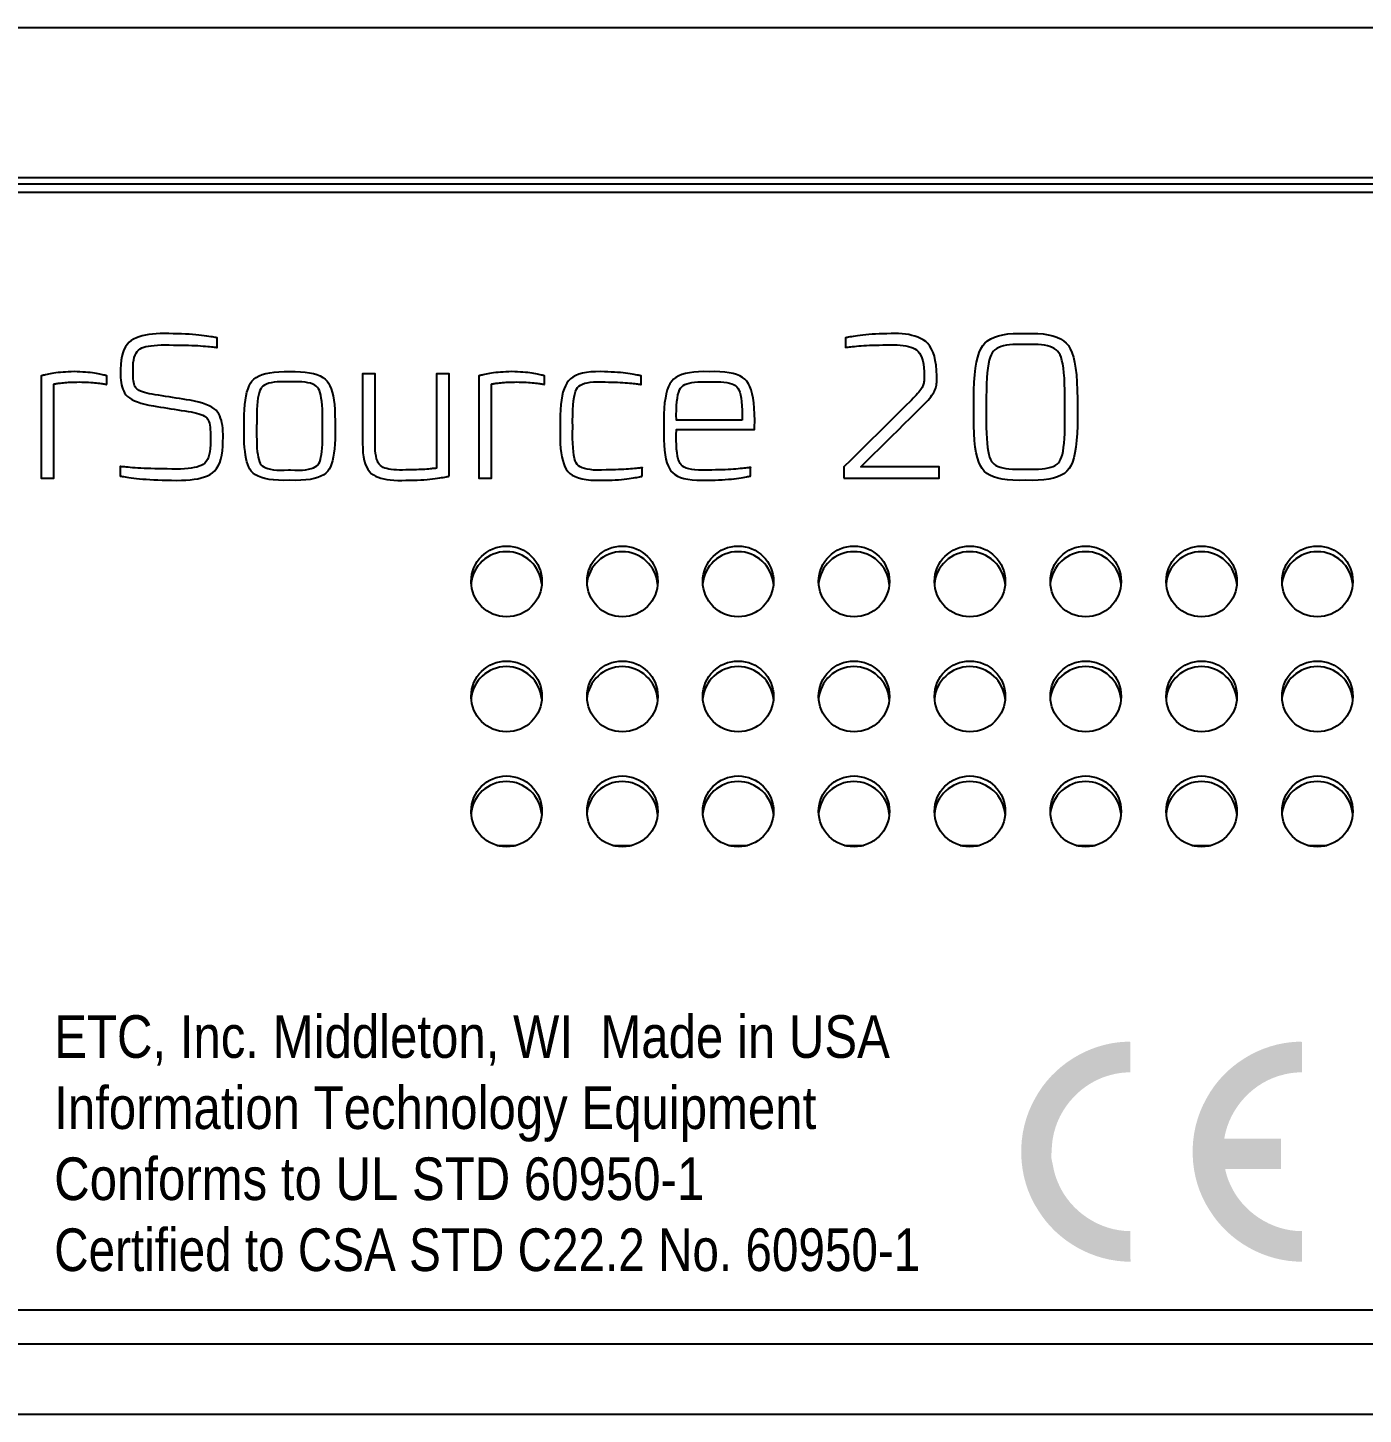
# Model space of a CAD drawing. Header units: inches. Extents: x 1.2 to 43.4, y 1.7 to 28.6.
# Drawn here: x 34.392 to 36.271, y 24.312 to 26.263 of the extents above; entities that cross this region are included whole.
import ezdxf

# ---------------------------------------------------------------- set-up
doc = ezdxf.new("R2010")
doc.units = ezdxf.units.IN
doc.header["$MEASUREMENT"] = 0
doc.layers.add('ARTWORK', color=2, linetype='Continuous')
doc.styles.add('Arial', font='arial.ttf')

msp = doc.modelspace()

# ---------------------------------------------------------------- hatches: boundary and pattern name
at = {"layer": 'ARTWORK'}
h = msp.add_hatch(color=256, dxfattribs=at)
h.dxf.hatch_style = 1
edge = h.paths.add_edge_path()
edge.add_line((35.937, 24.8361), (35.937, 24.8361))
edge.add_spline(control_points=[(35.937, 24.8361), (35.8845, 24.834), (35.8343, 24.8028), (35.8094, 24.7565)], knot_values=[0, 0, 0, 0, 1, 1, 1, 1], degree=3, periodic=0)
edge.add_spline(control_points=[(35.8094, 24.7565), (35.7819, 24.7084), (35.7833, 24.6453), (35.8137, 24.5989)], knot_values=[0, 0, 0, 0, 1, 1, 1, 1], degree=3, periodic=0)
edge.add_spline(control_points=[(35.8137, 24.5989), (35.8409, 24.5547), (35.8917, 24.5264), (35.9436, 24.5266)], knot_values=[0, 0, 0, 0, 1, 1, 1, 1], degree=3, periodic=0)
edge.add_spline(control_points=[(35.9436, 24.5266), (35.9435, 24.5409), (35.9435, 24.5553), (35.9435, 24.5696)], knot_values=[0, 0, 0, 0, 1, 1, 1, 1], degree=3, periodic=0)
edge.add_spline(control_points=[(35.9435, 24.5696), (35.9004, 24.5695), (35.859, 24.5971), (35.8421, 24.6366)], knot_values=[0, 0, 0, 0, 1, 1, 1, 1], degree=3, periodic=0)
edge.add_spline(control_points=[(35.8421, 24.6366), (35.8391, 24.6432), (35.8369, 24.6501), (35.8354, 24.6572), (35.8354, 24.6572), (35.8354, 24.6573), (35.8354, 24.6573), (35.8343, 24.6626), (35.8332, 24.6678), (35.8321, 24.6731)], knot_values=[0, 0, 0, 0, 1, 1, 1, 1.003912, 1.003912, 1.003912, 1.751154, 1.751154, 1.751154, 1.751154], degree=3, periodic=0)
edge.add_spline(control_points=[(35.8321, 24.6731), (35.8321, 24.6744), (35.8322, 24.6758), (35.8323, 24.6771), (35.8323, 24.6772), (35.8323, 24.6773), (35.8323, 24.6774), (35.8327, 24.6849), (35.8331, 24.6924), (35.8342, 24.6998), (35.8412, 24.7432), (35.8759, 24.7806), (35.9189, 24.7901)], knot_values=[-0.201558, -0.201558, -0.201558, -0.201558, -0.171731, -0.171731, -0.171731, -0.169761, -0.169761, -0.169761, 0, 0, 0, 1, 1, 1, 1], degree=3, periodic=0)
edge.add_spline(control_points=[(35.9189, 24.7901), (35.9269, 24.7922), (35.9352, 24.7929), (35.9435, 24.7931)], knot_values=[0, 0, 0, 0, 1, 1, 1, 1], degree=3, periodic=0)
edge.add_spline(control_points=[(35.9435, 24.7931), (35.9435, 24.8074), (35.9435, 24.8216), (35.9435, 24.8359)], knot_values=[0, 0, 0, 0, 1, 1, 1, 1], degree=3, periodic=0)
edge.add_spline(control_points=[(35.9435, 24.8359), (35.9413, 24.8361), (35.9392, 24.8362), (35.937, 24.8361)], knot_values=[0, 0, 0, 0, 1, 1, 1, 1], degree=3, periodic=0)
edge = h.paths.add_edge_path()
edge.add_line((36.1783, 24.8361), (36.1783, 24.8361))
edge.add_spline(control_points=[(36.1783, 24.8361), (36.1257, 24.834), (36.0755, 24.8028), (36.0506, 24.7565)], knot_values=[0, 0, 0, 0, 1, 1, 1, 1], degree=3, periodic=0)
edge.add_spline(control_points=[(36.0506, 24.7565), (36.0231, 24.7084), (36.0245, 24.6453), (36.0549, 24.5989)], knot_values=[0, 0, 0, 0, 1, 1, 1, 1], degree=3, periodic=0)
edge.add_spline(control_points=[(36.0549, 24.5989), (36.0821, 24.5547), (36.1329, 24.5264), (36.1848, 24.5266)], knot_values=[0, 0, 0, 0, 1, 1, 1, 1], degree=3, periodic=0)
edge.add_spline(control_points=[(36.1848, 24.5266), (36.1847, 24.5409), (36.1847, 24.5553), (36.1847, 24.5696)], knot_values=[0, 0, 0, 0, 1, 1, 1, 1], degree=3, periodic=0)
edge.add_spline(control_points=[(36.1847, 24.5696), (36.1416, 24.5695), (36.1002, 24.5971), (36.0833, 24.6366)], knot_values=[0, 0, 0, 0, 1, 1, 1, 1], degree=3, periodic=0)
edge.add_spline(control_points=[(36.0833, 24.6366), (36.0803, 24.6432), (36.0782, 24.6501), (36.0767, 24.6572)], knot_values=[0, 0, 0, 0, 1, 1, 1, 1], degree=3, periodic=0)
edge.add_spline(control_points=[(36.0767, 24.6572), (36.1028, 24.6572), (36.129, 24.6572), (36.1552, 24.6572)], knot_values=[0, 0, 0, 0, 1, 1, 1, 1], degree=3, periodic=0)
edge.add_spline(control_points=[(36.1552, 24.6572), (36.1552, 24.6714), (36.1552, 24.6856), (36.1552, 24.6998)], knot_values=[0, 0, 0, 0, 1, 1, 1, 1], degree=3, periodic=0)
edge.add_spline(control_points=[(36.1552, 24.6998), (36.1286, 24.6998), (36.102, 24.6998), (36.0755, 24.6998)], knot_values=[0, 0, 0, 0, 1, 1, 1, 1], degree=3, periodic=0)
edge.add_spline(control_points=[(36.0755, 24.6998), (36.0824, 24.7432), (36.1171, 24.7806), (36.1601, 24.7901)], knot_values=[0, 0, 0, 0, 1, 1, 1, 1], degree=3, periodic=0)
edge.add_spline(control_points=[(36.1601, 24.7901), (36.1681, 24.7922), (36.1764, 24.7929), (36.1847, 24.7931)], knot_values=[0, 0, 0, 0, 1, 1, 1, 1], degree=3, periodic=0)
edge.add_spline(control_points=[(36.1847, 24.7931), (36.1847, 24.8074), (36.1847, 24.8216), (36.1847, 24.8359)], knot_values=[0, 0, 0, 0, 1, 1, 1, 1], degree=3, periodic=0)
edge.add_spline(control_points=[(36.1847, 24.8359), (36.1825, 24.8361), (36.1804, 24.8362), (36.1783, 24.8361)], knot_values=[0, 0, 0, 0, 1, 1, 1, 1], degree=3, periodic=0)

# ---------------------------------------------------------------- linework, layer by layer
for p, q in [((42.1835, 26.263), (26.2938, 26.263)), ((26.2938, 26.052), (42.1835, 26.052)), ((26.2938, 26.0433), (42.1835, 26.0433)), ((26.3528, 26.0315), (42.1245, 26.0315)), ((35.0521, 25.1123), (35.0787, 25.1123)), ((35.2151, 25.1123), (35.2417, 25.1123)), ((35.3781, 25.1123), (35.4047, 25.1123)), ((35.5411, 25.1123), (35.5677, 25.1123)), ((35.7041, 25.1123), (35.7307, 25.1123)), ((35.8671, 25.1123), (35.8937, 25.1123)), ((35.8915, 25.1123), (35.8915, 25.1118)), ((36.0301, 25.1123), (36.0567, 25.1123)), ((36.1931, 25.1123), (36.2197, 25.1123)), ((42.1245, 24.4586), (28.8023, 24.4586)), ((28.7051, 24.4112), (42.152, 24.4112)), ((26.2938, 24.3119), (42.152, 24.3119))]:
    msp.add_line(p, q)
for centre in [(35.0657, 25.4838), (35.2287, 25.4838), (35.3916, 25.4838), (35.5546, 25.4838), (35.7176, 25.4838), (35.8806, 25.4838), (36.0436, 25.4838), (36.2066, 25.4838), (35.0657, 25.322), (35.2287, 25.322), (35.3916, 25.322), (35.5546, 25.322), (35.7176, 25.322), (35.8806, 25.322), (36.0436, 25.322), (36.2066, 25.322), (35.0657, 25.1603), (35.2287, 25.1603), (35.3916, 25.1603), (35.5546, 25.1603), (35.7176, 25.1603), (35.8806, 25.1603), (36.0436, 25.1603), (36.2066, 25.1603)]:
    msp.add_circle(centre, 0.0498)
for centre, start, end in [((35.0654, 25.4757), 4.7799, 175.2201), ((35.2284, 25.4757), 4.7799, 175.2201), ((35.3914, 25.4757), 4.7799, 175.2201), ((35.5544, 25.4757), 4.7799, 175.2201), ((35.7174, 25.4757), 4.7799, 175.2201), ((35.8804, 25.4757), 4.7799, 175.2201), ((36.0434, 25.4757), 4.7798, 175.2202), ((36.2064, 25.4757), 4.7799, 175.2201), ((35.0654, 25.3139), 4.7799, 175.2201), ((35.2284, 25.3139), 4.7799, 175.2201), ((35.3914, 25.3139), 4.7799, 175.2201), ((35.5544, 25.3139), 4.7799, 175.2201), ((35.7174, 25.3139), 4.7799, 175.2201), ((35.8804, 25.3139), 4.7799, 175.2201), ((36.0434, 25.3139), 4.7798, 175.2202), ((36.2064, 25.3139), 4.7799, 175.2201), ((35.0654, 25.1522), 4.7798, 175.2202), ((35.2284, 25.1522), 4.7798, 175.2202), ((35.3914, 25.1522), 4.7798, 175.2202), ((35.5544, 25.1522), 4.7798, 175.2202), ((35.7174, 25.1522), 4.7798, 175.2202), ((35.8804, 25.1522), 4.7798, 175.2202), ((36.0434, 25.1522), 4.7797, 175.2203), ((36.2064, 25.1522), 4.7798, 175.2202)]:
    msp.add_arc(centre, 0.05, start, end)
for points in [[(34.6666, 25.6813), (34.6668, 25.6861), (34.6669, 25.6907), (34.6667, 25.6951), (34.6664, 25.6993), (34.6659, 25.7032), (34.6652, 25.7069), (34.6644, 25.7104), (34.6634, 25.7137), (34.6622, 25.7167), (34.6608, 25.7195), (34.6591, 25.7222), (34.6569, 25.7246), (34.6541, 25.7269), (34.6509, 25.7291), (34.6471, 25.7311), (34.6427, 25.7329), (34.6379, 25.7346), (34.6326, 25.7361), (34.6267, 25.7375), (34.6203, 25.7387), (34.6154, 25.7395), (34.6105, 25.7403), (34.6056, 25.7411), (34.6007, 25.7418), (34.5958, 25.7426), (34.5909, 25.7434), (34.586, 25.7442), (34.5811, 25.745), (34.5762, 25.7458), (34.5713, 25.7466), (34.567, 25.7473), (34.563, 25.748), (34.5594, 25.7488), (34.5562, 25.7496), (34.5533, 25.7506), (34.5508, 25.7516), (34.5486, 25.7526), (34.5467, 25.7538), (34.5453, 25.755), (34.5441, 25.7563), (34.5432, 25.7577), (34.5424, 25.7594), (34.5417, 25.7614), (34.5411, 25.7636), (34.5407, 25.7661), (34.5404, 25.7689), (34.5402, 25.7719), (34.5401, 25.7752), (34.5401, 25.7788), (34.5402, 25.7826), (34.5402, 25.7873), (34.5405, 25.7916), (34.5411, 25.7955), (34.5419, 25.7991), (34.543, 25.8022), (34.5444, 25.805), (34.546, 25.8074), (34.5479, 25.8094), (34.55, 25.8111), (34.5525, 25.8123), (34.5552, 25.8133), (34.5583, 25.8142), (34.5618, 25.8149), (34.5657, 25.8155), (34.57, 25.816), (34.5746, 25.8164), (34.5796, 25.8166), (34.585, 25.8167), (34.5908, 25.8167), (34.597, 25.8165), (34.6026, 25.8165), (34.608, 25.8164), (34.6132, 25.8163), (34.6181, 25.8162), (34.6227, 25.816), (34.6271, 25.8158), (34.6312, 25.8156), (34.6351, 25.8153), (34.6387, 25.8151), (34.6421, 25.8148), (34.6452, 25.8145), (34.6479, 25.8142), (34.6504, 25.814), (34.6525, 25.8138), (34.6543, 25.8136), (34.6558, 25.8134), (34.6569, 25.8133), (34.6578, 25.8132), (34.6583, 25.8131), (34.6585, 25.813), (34.6585, 25.8266), (34.6583, 25.8267), (34.6577, 25.8268), (34.6568, 25.827), (34.6555, 25.8272), (34.6538, 25.8275), (34.6519, 25.8278), (34.6495, 25.8282), (34.6468, 25.8286), (34.6438, 25.829), (34.6404, 25.8295), (34.6366, 25.83), (34.6326, 25.8305), (34.6284, 25.8309), (34.6238, 25.8312), (34.6189, 25.8316), (34.6138, 25.8318), (34.6084, 25.832), (34.6027, 25.8322), (34.5967, 25.8324), (34.5904, 25.8325), (34.5843, 25.8326), (34.5784, 25.8325), (34.5728, 25.8323), (34.5675, 25.8318), (34.5624, 25.8312), (34.5576, 25.8303), (34.5531, 25.8293), (34.5488, 25.828), (34.5448, 25.8266), (34.541, 25.8249), (34.5376, 25.8229), (34.5345, 25.8204), (34.5317, 25.8174), (34.5294, 25.8139), (34.5273, 25.8099), (34.5257, 25.8055), (34.5244, 25.8005), (34.5234, 25.795), (34.5228, 25.789), (34.5225, 25.7826), (34.5223, 25.7785), (34.5223, 25.7746), (34.5225, 25.7708), (34.5228, 25.7672), (34.5233, 25.7637), (34.5239, 25.7604), (34.5248, 25.7573), (34.5258, 25.7544), (34.527, 25.7516), (34.5283, 25.749), (34.5301, 25.7466), (34.5323, 25.7442), (34.535, 25.7421), (34.5383, 25.74), (34.5421, 25.7381), (34.5464, 25.7364), (34.5512, 25.7348), (34.5566, 25.7333), (34.5625, 25.732), (34.5689, 25.7308), (34.5737, 25.73), (34.5786, 25.7292), (34.5835, 25.7284), (34.5884, 25.7276), (34.5933, 25.7268), (34.5981, 25.7261), (34.603, 25.7253), (34.6079, 25.7245), (34.6128, 25.7237), (34.6176, 25.7229), (34.622, 25.7223), (34.6259, 25.7215), (34.6295, 25.7207), (34.6328, 25.7198), (34.6357, 25.7188), (34.6383, 25.7177), (34.6405, 25.7165), (34.6424, 25.7152), (34.6439, 25.7138), (34.645, 25.7124), (34.646, 25.7107), (34.6468, 25.7088), (34.6475, 25.7065), (34.648, 25.7038), (34.6485, 25.7009), (34.6488, 25.6976), (34.649, 25.694), (34.6491, 25.6901), (34.6491, 25.6859), (34.649, 25.6813), (34.649, 25.6759), (34.6487, 25.6709), (34.6481, 25.6664), (34.6472, 25.6623), (34.6461, 25.6586), (34.6447, 25.6554), (34.643, 25.6527), (34.641, 25.6503), (34.6387, 25.6485), (34.6362, 25.647), (34.6333, 25.6458), (34.63, 25.6448), (34.6262, 25.644), (34.6221, 25.6433), (34.6175, 25.6427), (34.6124, 25.6423), (34.607, 25.642), (34.6011, 25.6419), (34.5948, 25.6419), (34.588, 25.6421), (34.582, 25.6421), (34.5762, 25.6422), (34.5707, 25.6423), (34.5654, 25.6425), (34.5604, 25.6426), (34.5557, 25.6428), (34.5513, 25.643), (34.5471, 25.6433), (34.5432, 25.6436), (34.5396, 25.6439), (34.5363, 25.6442), (34.5334, 25.6444), (34.5307, 25.6447), (34.5285, 25.6449), (34.5265, 25.6451), (34.5249, 25.6452), (34.5237, 25.6453), (34.5227, 25.6455), (34.5222, 25.6455), (34.5219, 25.6456), (34.5219, 25.6322), (34.5222, 25.6321), (34.5228, 25.632), (34.5238, 25.6318), (34.5252, 25.6315), (34.5269, 25.6313), (34.529, 25.6309), (34.5315, 25.6306), (34.5344, 25.6302), (34.5376, 25.6297), (34.5412, 25.6292), (34.5452, 25.6287), (34.5494, 25.6283), (34.5539, 25.6278), (34.5588, 25.6275), (34.5639, 25.6271), (34.5694, 25.6269), (34.5752, 25.6266), (34.5812, 25.6264), (34.5876, 25.6263), (34.5943, 25.6262), (34.6014, 25.626), (34.6081, 25.6261), (34.6144, 25.6263), (34.6204, 25.6268), (34.626, 25.6275), (34.6313, 25.6284), (34.6361, 25.6296), (34.6407, 25.6309), (34.6448, 25.6325), (34.6486, 25.6343), (34.652, 25.6365), (34.6551, 25.6393), (34.6578, 25.6426), (34.6601, 25.6464), (34.6621, 25.6508), (34.6637, 25.6558), (34.665, 25.6614), (34.6659, 25.6674), (34.6664, 25.6741), (34.6666, 25.6813)], [(35.5404, 25.6293), (35.6742, 25.6293), (35.6742, 25.6452), (35.5643, 25.6452), (35.573, 25.6538), (35.5817, 25.6624), (35.5904, 25.671), (35.5991, 25.6796), (35.6078, 25.6882), (35.6165, 25.6968), (35.6252, 25.7054), (35.6339, 25.714), (35.6426, 25.7226), (35.6513, 25.7312), (35.654, 25.734), (35.6565, 25.7366), (35.6587, 25.7391), (35.6608, 25.7414), (35.6626, 25.7437), (35.6642, 25.7458), (35.6656, 25.7478), (35.6668, 25.7497), (35.6677, 25.7515), (35.6685, 25.7531), (35.669, 25.7547), (35.6696, 25.7564), (35.67, 25.7582), (35.6704, 25.7601), (35.6706, 25.762), (35.6709, 25.764), (35.671, 25.7662), (35.6711, 25.7684), (35.671, 25.7707), (35.671, 25.773), (35.6706, 25.7808), (35.67, 25.788), (35.6689, 25.7946), (35.6676, 25.8006), (35.6658, 25.8059), (35.6638, 25.8107), (35.6613, 25.8149), (35.6586, 25.8184), (35.6554, 25.8214), (35.652, 25.8238), (35.6482, 25.8257), (35.6443, 25.8274), (35.6402, 25.8289), (35.636, 25.8301), (35.6315, 25.8311), (35.6269, 25.8319), (35.6221, 25.8324), (35.6172, 25.8327), (35.612, 25.8327), (35.6067, 25.8325), (35.6008, 25.8324), (35.5952, 25.8323), (35.5898, 25.8321), (35.5847, 25.8319), (35.5799, 25.8316), (35.5753, 25.8313), (35.571, 25.8309), (35.567, 25.8305), (35.5632, 25.8301), (35.5597, 25.8296), (35.5565, 25.8291), (35.5536, 25.8286), (35.551, 25.8282), (35.5488, 25.8278), (35.5469, 25.8275), (35.5454, 25.8272), (35.5442, 25.827), (35.5433, 25.8268), (35.5427, 25.8266), (35.5425, 25.8265), (35.5425, 25.8131), (35.5427, 25.8132), (35.5432, 25.8133), (35.544, 25.8134), (35.5451, 25.8135), (35.5465, 25.8137), (35.5482, 25.8139), (35.5502, 25.8141), (35.5525, 25.8144), (35.5552, 25.8146), (35.5581, 25.8149), (35.5612, 25.8152), (35.5646, 25.8155), (35.5683, 25.8157), (35.5722, 25.8159), (35.5763, 25.8161), (35.5807, 25.8163), (35.5853, 25.8164), (35.5901, 25.8165), (35.5952, 25.8166), (35.6005, 25.8167), (35.6057, 25.8169), (35.6106, 25.8169), (35.6152, 25.8167), (35.6196, 25.8164), (35.6237, 25.816), (35.6275, 25.8153), (35.6311, 25.8145), (35.6344, 25.8136), (35.6374, 25.8125), (35.6401, 25.8112), (35.6427, 25.8096), (35.6449, 25.8075), (35.6469, 25.8049), (35.6486, 25.8018), (35.65, 25.7983), (35.6512, 25.7942), (35.6521, 25.7896), (35.6528, 25.7846), (35.6531, 25.7791), (35.6533, 25.773), (35.6534, 25.7713), (35.6534, 25.7695), (35.6533, 25.7679), (35.6532, 25.7663), (35.653, 25.7647), (35.6528, 25.7633), (35.6524, 25.7618), (35.652, 25.7605), (35.6516, 25.7592), (35.6511, 25.758), (35.6504, 25.7567), (35.6495, 25.7552), (35.6484, 25.7537), (35.6472, 25.752), (35.6457, 25.7502), (35.644, 25.7482), (35.6421, 25.7461), (35.6401, 25.7439), (35.6378, 25.7416), (35.6353, 25.7391), (35.6258, 25.7297), (35.6163, 25.7203), (35.6068, 25.7109), (35.5974, 25.7015), (35.5879, 25.6921), (35.5784, 25.6827), (35.5689, 25.6733), (35.5594, 25.6639), (35.5499, 25.6546), (35.5404, 25.6452), (35.5404, 25.6293)], [(35.8572, 25.6425), (35.8542, 25.639), (35.8505, 25.6359), (35.8461, 25.6333), (35.841, 25.631), (35.8352, 25.6292), (35.8288, 25.6278), (35.8216, 25.6268), (35.8137, 25.6262), (35.8052, 25.626), (35.796, 25.6263), (35.7867, 25.626), (35.7782, 25.6262), (35.7703, 25.6268), (35.7632, 25.6278), (35.7567, 25.6292), (35.7509, 25.631), (35.7458, 25.6333), (35.7415, 25.6359), (35.7378, 25.639), (35.7348, 25.6425), (35.7323, 25.6467), (35.7301, 25.6518), (35.7282, 25.6579), (35.7265, 25.665), (35.7252, 25.6729), (35.7242, 25.6819), (35.7235, 25.6918), (35.7231, 25.7026), (35.723, 25.7144), (35.7232, 25.7272), (35.7231, 25.7405), (35.7232, 25.7529), (35.7237, 25.7642), (35.7245, 25.7745), (35.7256, 25.7839), (35.727, 25.7922), (35.7287, 25.7996), (35.7307, 25.8059), (35.733, 25.8113), (35.7356, 25.8156), (35.7387, 25.8193), (35.7425, 25.8225), (35.7469, 25.8253), (35.752, 25.8276), (35.7577, 25.8295), (35.764, 25.831), (35.771, 25.832), (35.7787, 25.8326), (35.787, 25.8328), (35.796, 25.8325), (35.8049, 25.8328), (35.8132, 25.8326), (35.8208, 25.832), (35.8278, 25.831), (35.8341, 25.8295), (35.8398, 25.8276), (35.8449, 25.8253), (35.8493, 25.8225), (35.8531, 25.8193), (35.8562, 25.8156), (35.8588, 25.8113), (35.8612, 25.8059), (35.8632, 25.7996), (35.8649, 25.7922), (35.8663, 25.7839), (35.8674, 25.7745), (35.8682, 25.7642), (35.8687, 25.7529), (35.8689, 25.7405), (35.8688, 25.7272), (35.8689, 25.7144), (35.8688, 25.7026), (35.8684, 25.6918), (35.8677, 25.6819), (35.8667, 25.6729), (35.8654, 25.665), (35.8638, 25.6579), (35.8619, 25.6518), (35.8597, 25.6467), (35.8572, 25.6425)], [(35.8512, 25.7431), (35.8512, 25.7528), (35.8509, 25.7617), (35.8505, 25.7699), (35.8499, 25.7773), (35.8491, 25.784), (35.8482, 25.7898), (35.8471, 25.7949), (35.8458, 25.7993), (35.8444, 25.8028), (35.8428, 25.8056), (35.841, 25.8078), (35.8389, 25.8098), (35.8363, 25.8115), (35.8335, 25.813), (35.8302, 25.8142), (35.8266, 25.8153), (35.8226, 25.8161), (35.8183, 25.8166), (35.8135, 25.817), (35.8084, 25.8171), (35.7832, 25.8171), (35.7781, 25.817), (35.7734, 25.8166), (35.7691, 25.8161), (35.7651, 25.8153), (35.7615, 25.8142), (35.7582, 25.813), (35.7554, 25.8115), (35.7529, 25.8098), (35.7507, 25.8078), (35.749, 25.8056), (35.7474, 25.8029), (35.746, 25.7993), (35.7447, 25.795), (35.7437, 25.7899), (35.7428, 25.7841), (35.742, 25.7774), (35.7414, 25.7701), (35.741, 25.762), (35.7408, 25.7531), (35.7407, 25.7434), (35.7407, 25.74), (35.7407, 25.7366), (35.7407, 25.7331), (35.7407, 25.7297), (35.7406, 25.7263), (35.7406, 25.7229), (35.7406, 25.7194), (35.7406, 25.716), (35.7406, 25.7126), (35.7406, 25.7091), (35.7407, 25.7004), (35.7409, 25.6924), (35.7413, 25.685), (35.7418, 25.6783), (35.7425, 25.6724), (35.7433, 25.6671), (35.7443, 25.6624), (35.7454, 25.6585), (35.7466, 25.6552), (35.7481, 25.6526), (35.7497, 25.6506), (35.7518, 25.6487), (35.7543, 25.6471), (35.7572, 25.6457), (35.7604, 25.6445), (35.7641, 25.6435), (35.7682, 25.6427), (35.7726, 25.6422), (35.7775, 25.6419), (35.7828, 25.6417), (35.809, 25.6417), (35.8143, 25.6419), (35.8192, 25.6422), (35.8237, 25.6427), (35.8278, 25.6435), (35.8315, 25.6445), (35.8348, 25.6457), (35.8377, 25.6471), (35.8402, 25.6487), (35.8423, 25.6506), (35.8439, 25.6526), (35.8453, 25.6552), (35.8466, 25.6585), (35.8477, 25.6624), (35.8487, 25.667), (35.8495, 25.6723), (35.8501, 25.6782), (35.8506, 25.6848), (35.851, 25.6921), (35.8512, 25.7001), (35.8513, 25.7087), (35.8513, 25.7122), (35.8513, 25.7156), (35.8513, 25.7191), (35.8513, 25.7225), (35.8513, 25.7259), (35.8513, 25.7294), (35.8513, 25.7328), (35.8513, 25.7362), (35.8512, 25.7397), (35.8512, 25.7431)], [(34.5035, 25.761), (34.5035, 25.773), (34.5034, 25.7731), (34.503, 25.7733), (34.5023, 25.7734), (34.5014, 25.7737), (34.5003, 25.774), (34.4989, 25.7743), (34.4973, 25.7746), (34.4955, 25.775), (34.4934, 25.7755), (34.4911, 25.776), (34.4886, 25.7765), (34.4858, 25.7769), (34.4829, 25.7773), (34.4798, 25.7777), (34.4765, 25.778), (34.4731, 25.7783), (34.4694, 25.7785), (34.4655, 25.7787), (34.4615, 25.7788), (34.4573, 25.779), (34.4531, 25.7788), (34.4491, 25.7787), (34.4452, 25.7785), (34.4416, 25.7783), (34.4381, 25.778), (34.4348, 25.7777), (34.4317, 25.7773), (34.4288, 25.7769), (34.4261, 25.7765), (34.4235, 25.776), (34.4212, 25.7755), (34.4191, 25.775), (34.4172, 25.7746), (34.4156, 25.7743), (34.4143, 25.774), (34.4131, 25.7737), (34.4122, 25.7734), (34.4116, 25.7733), (34.4112, 25.7731), (34.411, 25.773), (34.411, 25.629), (34.4287, 25.629), (34.4287, 25.7615), (34.4288, 25.7616), (34.4291, 25.7617), (34.4296, 25.7618), (34.4303, 25.7619), (34.4311, 25.762), (34.4322, 25.7622), (34.4334, 25.7624), (34.4348, 25.7626), (34.4364, 25.7628), (34.4382, 25.763), (34.4402, 25.7633), (34.4423, 25.7635), (34.4445, 25.7637), (34.4469, 25.7639), (34.4494, 25.764), (34.4521, 25.7642), (34.455, 25.7643), (34.4579, 25.7644), (34.4611, 25.7644), (34.4644, 25.7645), (34.4679, 25.7644), (34.4713, 25.7643), (34.4746, 25.7642), (34.4777, 25.7641), (34.4806, 25.7639), (34.4834, 25.7638), (34.4861, 25.7635), (34.4885, 25.7633), (34.4908, 25.763), (34.493, 25.7627), (34.495, 25.7624), (34.4967, 25.7622), (34.4983, 25.7619), (34.4996, 25.7617), (34.5008, 25.7615), (34.5017, 25.7614), (34.5025, 25.7612), (34.503, 25.7611), (34.5034, 25.761), (34.5035, 25.761)], [(34.7065, 25.6391), (34.7047, 25.6417), (34.7031, 25.6447), (34.7017, 25.6482), (34.7004, 25.6521), (34.6993, 25.6565), (34.6984, 25.6613), (34.6977, 25.6665), (34.6971, 25.6722), (34.6967, 25.6783), (34.6965, 25.6849), (34.6965, 25.71), (34.6966, 25.7182), (34.6969, 25.7257), (34.6975, 25.7327), (34.6982, 25.7391), (34.6992, 25.7449), (34.7004, 25.7502), (34.7019, 25.7549), (34.7035, 25.759), (34.7054, 25.7626), (34.7075, 25.7655), (34.7103, 25.7684), (34.7136, 25.7709), (34.7174, 25.773), (34.7219, 25.7748), (34.7269, 25.7763), (34.7325, 25.7775), (34.7387, 25.7784), (34.7454, 25.7789), (34.7527, 25.7791), (34.7605, 25.779), (34.7683, 25.7791), (34.7756, 25.7789), (34.7823, 25.7784), (34.7884, 25.7775), (34.7939, 25.7763), (34.7989, 25.7748), (34.8033, 25.773), (34.8072, 25.7709), (34.8105, 25.7684), (34.8132, 25.7655), (34.8153, 25.7626), (34.8172, 25.759), (34.8189, 25.7549), (34.8204, 25.7501), (34.8216, 25.7449), (34.8226, 25.739), (34.8234, 25.7326), (34.8239, 25.7256), (34.8243, 25.718), (34.8244, 25.7098), (34.8244, 25.708), (34.8244, 25.7062), (34.8244, 25.7044), (34.8244, 25.7026), (34.8244, 25.7008), (34.8244, 25.6989), (34.8244, 25.6971), (34.8244, 25.6953), (34.8244, 25.6935), (34.8244, 25.6917), (34.8244, 25.6841), (34.8241, 25.6769), (34.8236, 25.6703), (34.8228, 25.6643), (34.8219, 25.6587), (34.8208, 25.6537), (34.8195, 25.6493), (34.8179, 25.6453), (34.8162, 25.6419), (34.8142, 25.6391), (34.8116, 25.6364), (34.8084, 25.6339), (34.8045, 25.6318), (34.8001, 25.63), (34.795, 25.6286), (34.7894, 25.6274), (34.7831, 25.6266), (34.7762, 25.6261), (34.7687, 25.6259), (34.7605, 25.6261), (34.7523, 25.6259), (34.7448, 25.6261), (34.7378, 25.6266), (34.7315, 25.6274), (34.7258, 25.6286), (34.7207, 25.63), (34.7162, 25.6318), (34.7124, 25.6339), (34.7091, 25.6364), (34.7065, 25.6391)], [(34.9848, 25.6319), (34.9848, 25.7761), (34.9673, 25.7761), (34.9673, 25.6431), (34.9672, 25.6431), (34.9668, 25.643), (34.9662, 25.6429), (34.9654, 25.6428), (34.9644, 25.6427), (34.9631, 25.6426), (34.9616, 25.6425), (34.9599, 25.6423), (34.958, 25.6421), (34.9558, 25.6419), (34.9534, 25.6417), (34.9509, 25.6415), (34.9481, 25.6414), (34.9453, 25.6412), (34.9422, 25.6411), (34.9389, 25.641), (34.9355, 25.6409), (34.9319, 25.6408), (34.9282, 25.6408), (34.9242, 25.6408), (34.9194, 25.6406), (34.915, 25.6406), (34.9108, 25.6407), (34.9069, 25.6409), (34.9033, 25.6413), (34.9001, 25.6419), (34.8971, 25.6425), (34.8944, 25.6434), (34.8921, 25.6443), (34.89, 25.6454), (34.8882, 25.6468), (34.8865, 25.6486), (34.8851, 25.6508), (34.8839, 25.6534), (34.8829, 25.6565), (34.8821, 25.66), (34.8814, 25.6639), (34.881, 25.6682), (34.8808, 25.6729), (34.8808, 25.6781), (34.8808, 25.7761), (34.8631, 25.7761), (34.8631, 25.6781), (34.8633, 25.6713), (34.8637, 25.665), (34.8645, 25.6593), (34.8655, 25.6541), (34.8669, 25.6494), (34.8686, 25.6452), (34.8705, 25.6416), (34.8728, 25.6384), (34.8754, 25.6358), (34.8783, 25.6338), (34.8815, 25.6321), (34.885, 25.6306), (34.8888, 25.6293), (34.8929, 25.6282), (34.8974, 25.6273), (34.9021, 25.6267), (34.9072, 25.6262), (34.9125, 25.626), (34.9182, 25.6259), (34.9242, 25.6261), (34.9298, 25.6262), (34.9351, 25.6263), (34.9401, 25.6265), (34.9449, 25.6267), (34.9495, 25.627), (34.9538, 25.6273), (34.9579, 25.6277), (34.9617, 25.6281), (34.9652, 25.6285), (34.9685, 25.629), (34.9716, 25.6295), (34.9743, 25.6299), (34.9767, 25.6303), (34.9788, 25.6307), (34.9806, 25.631), (34.982, 25.6313), (34.9832, 25.6315), (34.984, 25.6317), (34.9845, 25.6318), (34.9848, 25.6319)], [(35.1192, 25.761), (35.1192, 25.773), (35.119, 25.7731), (35.1187, 25.7733), (35.118, 25.7734), (35.1171, 25.7737), (35.116, 25.774), (35.1147, 25.7743), (35.1131, 25.7746), (35.1112, 25.775), (35.1091, 25.7755), (35.1068, 25.776), (35.1043, 25.7765), (35.1015, 25.7769), (35.0986, 25.7773), (35.0955, 25.7777), (35.0923, 25.778), (35.0888, 25.7783), (35.0851, 25.7785), (35.0812, 25.7787), (35.0772, 25.7788), (35.0729, 25.779), (35.0687, 25.7788), (35.0647, 25.7787), (35.0609, 25.7785), (35.0573, 25.7783), (35.0538, 25.778), (35.0505, 25.7777), (35.0474, 25.7773), (35.0445, 25.7769), (35.0418, 25.7765), (35.0392, 25.776), (35.0369, 25.7755), (35.0348, 25.775), (35.0329, 25.7746), (35.0313, 25.7743), (35.03, 25.774), (35.0288, 25.7737), (35.0279, 25.7734), (35.0273, 25.7733), (35.0269, 25.7731), (35.0267, 25.773), (35.0267, 25.629), (35.0444, 25.629), (35.0444, 25.7615), (35.0445, 25.7616), (35.0448, 25.7617), (35.0453, 25.7618), (35.046, 25.7619), (35.0468, 25.762), (35.0479, 25.7622), (35.0491, 25.7624), (35.0505, 25.7626), (35.0521, 25.7628), (35.0539, 25.763), (35.0559, 25.7633), (35.058, 25.7635), (35.0602, 25.7637), (35.0626, 25.7639), (35.0651, 25.764), (35.0678, 25.7642), (35.0706, 25.7643), (35.0736, 25.7644), (35.0768, 25.7644), (35.08, 25.7645), (35.0836, 25.7644), (35.087, 25.7643), (35.0903, 25.7642), (35.0934, 25.7641), (35.0964, 25.7639), (35.0991, 25.7638), (35.1018, 25.7635), (35.1042, 25.7633), (35.1065, 25.763), (35.1087, 25.7627), (35.1107, 25.7624), (35.1124, 25.7622), (35.114, 25.7619), (35.1153, 25.7617), (35.1165, 25.7615), (35.1174, 25.7614), (35.1182, 25.7612), (35.1187, 25.7611), (35.1191, 25.761), (35.1192, 25.761)], [(35.2567, 25.6319), (35.2567, 25.644), (35.2565, 25.6439), (35.2561, 25.6438), (35.2554, 25.6437), (35.2544, 25.6436), (35.2532, 25.6434), (35.2517, 25.6433), (35.2499, 25.6431), (35.2479, 25.6428), (35.2456, 25.6426), (35.2431, 25.6423), (35.2403, 25.6421), (35.2373, 25.6418), (35.2341, 25.6416), (35.2306, 25.6414), (35.227, 25.6413), (35.2232, 25.6411), (35.2191, 25.641), (35.2149, 25.6409), (35.2104, 25.6408), (35.2057, 25.6408), (35.1994, 25.6405), (35.1935, 25.6405), (35.1882, 25.6406), (35.1833, 25.6411), (35.179, 25.6417), (35.1752, 25.6426), (35.1719, 25.6437), (35.1691, 25.645), (35.1669, 25.6465), (35.1651, 25.6483), (35.1637, 25.6505), (35.1624, 25.6534), (35.1613, 25.657), (35.1604, 25.6613), (35.1597, 25.6662), (35.1592, 25.6719), (35.1589, 25.6782), (35.1587, 25.6851), (35.1587, 25.6928), (35.1589, 25.7011), (35.1587, 25.7099), (35.1588, 25.7179), (35.159, 25.7253), (35.1594, 25.7319), (35.16, 25.7378), (35.1607, 25.743), (35.1617, 25.7474), (35.1628, 25.7512), (35.1641, 25.7543), (35.1656, 25.7566), (35.1674, 25.7585), (35.1697, 25.7601), (35.1724, 25.7615), (35.1756, 25.7626), (35.1793, 25.7635), (35.1834, 25.7642), (35.188, 25.7646), (35.193, 25.7648), (35.1986, 25.7648), (35.2045, 25.7645), (35.2092, 25.7644), (35.2136, 25.7643), (35.2178, 25.7642), (35.2218, 25.7641), (35.2256, 25.7639), (35.2292, 25.7638), (35.2326, 25.7635), (35.2358, 25.7633), (35.2387, 25.763), (35.2415, 25.7627), (35.244, 25.7624), (35.2462, 25.7622), (35.2482, 25.7619), (35.25, 25.7617), (35.2515, 25.7615), (35.2527, 25.7614), (35.2536, 25.7612), (35.2543, 25.7611), (35.2548, 25.761), (35.2549, 25.761), (35.2549, 25.773), (35.2547, 25.7731), (35.2543, 25.7733), (35.2535, 25.7734), (35.2524, 25.7737), (35.251, 25.774), (35.2493, 25.7743), (35.2473, 25.7746), (35.2451, 25.775), (35.2425, 25.7755), (35.2396, 25.776), (35.2365, 25.7765), (35.2332, 25.7769), (35.2296, 25.7773), (35.2258, 25.7777), (35.2218, 25.778), (35.2175, 25.7783), (35.213, 25.7785), (35.2083, 25.7787), (35.2033, 25.7788), (35.1981, 25.779), (35.1909, 25.7789), (35.1842, 25.7786), (35.1781, 25.7779), (35.1725, 25.7768), (35.1675, 25.7754), (35.163, 25.7736), (35.159, 25.7714), (35.1556, 25.7689), (35.1527, 25.7661), (35.1503, 25.7629), (35.1484, 25.7592), (35.1466, 25.755), (35.1451, 25.7503), (35.1439, 25.7449), (35.1429, 25.739), (35.1421, 25.7326), (35.1415, 25.7255), (35.1412, 25.718), (35.1411, 25.7098), (35.1412, 25.7011), (35.141, 25.6928), (35.1411, 25.685), (35.1413, 25.6778), (35.1418, 25.671), (35.1425, 25.6648), (35.1435, 25.6591), (35.1447, 25.654), (35.1461, 25.6494), (35.1477, 25.6453), (35.1495, 25.6417), (35.1518, 25.6386), (35.1547, 25.6359), (35.1581, 25.6334), (35.1622, 25.6313), (35.1668, 25.6296), (35.1721, 25.6282), (35.1779, 25.6271), (35.1844, 25.6264), (35.1914, 25.6261), (35.199, 25.6261), (35.2043, 25.6262), (35.2093, 25.6263), (35.2141, 25.6265), (35.2187, 25.6267), (35.223, 25.627), (35.2272, 25.6273), (35.231, 25.6277), (35.2347, 25.6281), (35.2381, 25.6285), (35.2412, 25.629), (35.2441, 25.6295), (35.2467, 25.6299), (35.249, 25.6303), (35.251, 25.6307), (35.2527, 25.631), (35.2541, 25.6313), (35.2552, 25.6315), (35.256, 25.6317), (35.2565, 25.6318), (35.2567, 25.6319)], [(35.4036, 25.7654), (35.4009, 25.7683), (35.3976, 25.7708), (35.3937, 25.7729), (35.3893, 25.7748), (35.3843, 25.7763), (35.3788, 25.7775), (35.3727, 25.7783), (35.366, 25.7789), (35.3588, 25.779), (35.351, 25.7789), (35.3431, 25.779), (35.3358, 25.7789), (35.3291, 25.7783), (35.3229, 25.7775), (35.3173, 25.7763), (35.3123, 25.7748), (35.3079, 25.7729), (35.304, 25.7708), (35.3007, 25.7683), (35.298, 25.7654), (35.2956, 25.7621), (35.2936, 25.7581), (35.2918, 25.7533), (35.2903, 25.7479), (35.2891, 25.7418), (35.2881, 25.735), (35.2874, 25.7275), (35.287, 25.7193), (35.2868, 25.7104), (35.287, 25.7008), (35.2868, 25.6917), (35.2869, 25.6833), (35.2873, 25.6755), (35.2879, 25.6683), (35.2888, 25.6619), (35.2899, 25.656), (35.2913, 25.6508), (35.2929, 25.6463), (35.2948, 25.6425), (35.2969, 25.6392), (35.2995, 25.6365), (35.3026, 25.6341), (35.3063, 25.632), (35.3105, 25.6302), (35.3153, 25.6287), (35.3207, 25.6276), (35.3267, 25.6268), (35.3333, 25.6263), (35.3404, 25.6261), (35.348, 25.6262), (35.3536, 25.6263), (35.359, 25.6264), (35.3641, 25.6266), (35.3689, 25.6269), (35.3735, 25.6271), (35.3779, 25.6275), (35.382, 25.6278), (35.3858, 25.6283), (35.3894, 25.6287), (35.3927, 25.6292), (35.3958, 25.6297), (35.3985, 25.6302), (35.401, 25.6306), (35.4031, 25.6309), (35.4049, 25.6313), (35.4063, 25.6315), (35.4075, 25.6318), (35.4083, 25.632), (35.4089, 25.6321), (35.4091, 25.6322), (35.4091, 25.6444), (35.4089, 25.6443), (35.4084, 25.6442), (35.4077, 25.6441), (35.4066, 25.6439), (35.4053, 25.6438), (35.4037, 25.6436), (35.4018, 25.6434), (35.3996, 25.6431), (35.3972, 25.6428), (35.3944, 25.6425), (35.3914, 25.6422), (35.3882, 25.6419), (35.3848, 25.6416), (35.3811, 25.6414), (35.3773, 25.6412), (35.3731, 25.641), (35.3688, 25.6409), (35.3643, 25.6408), (35.3595, 25.6407), (35.3545, 25.6406), (35.3478, 25.6404), (35.3415, 25.6403), (35.3359, 25.6405), (35.3308, 25.6409), (35.3262, 25.6415), (35.3221, 25.6423), (35.3186, 25.6433), (35.3156, 25.6446), (35.3132, 25.646), (35.3113, 25.6477), (35.3098, 25.6498), (35.3084, 25.6525), (35.3073, 25.6559), (35.3063, 25.6599), (35.3056, 25.6646), (35.305, 25.6699), (35.3046, 25.6758), (35.3044, 25.6824), (35.3044, 25.6896), (35.3046, 25.6975), (35.4147, 25.6975), (35.4147, 25.7008), (35.4148, 25.7104), (35.4146, 25.7193), (35.4142, 25.7275), (35.4135, 25.735), (35.4125, 25.7418), (35.4113, 25.7479), (35.4098, 25.7533), (35.408, 25.7581), (35.406, 25.7621), (35.4036, 25.7654)], [(34.7211, 25.7568), (34.7198, 25.7548), (34.7186, 25.7523), (34.7175, 25.7492), (34.7166, 25.7456), (34.7158, 25.7415), (34.7152, 25.7368), (34.7147, 25.7316), (34.7144, 25.7258), (34.7142, 25.7195), (34.7141, 25.7127), (34.7141, 25.7103), (34.7141, 25.7079), (34.7141, 25.7055), (34.714, 25.7031), (34.714, 25.7008), (34.714, 25.6984), (34.714, 25.696), (34.714, 25.6936), (34.714, 25.6913), (34.714, 25.6889), (34.7141, 25.6826), (34.7142, 25.6768), (34.7145, 25.6715), (34.715, 25.6667), (34.7155, 25.6623), (34.7162, 25.6585), (34.717, 25.6552), (34.718, 25.6523), (34.7191, 25.65), (34.7203, 25.6481), (34.722, 25.6464), (34.7242, 25.6449), (34.7268, 25.6436), (34.73, 25.6425), (34.7336, 25.6417), (34.7378, 25.641), (34.7424, 25.6406), (34.7475, 25.6404), (34.753, 25.6405), (34.7591, 25.6407), (34.7617, 25.6407), (34.7678, 25.6405), (34.7733, 25.6404), (34.7784, 25.6406), (34.783, 25.641), (34.7871, 25.6417), (34.7907, 25.6425), (34.7939, 25.6436), (34.7965, 25.6449), (34.7987, 25.6464), (34.8005, 25.6481), (34.8017, 25.65), (34.8028, 25.6523), (34.8037, 25.6552), (34.8046, 25.6585), (34.8053, 25.6623), (34.8058, 25.6667), (34.8063, 25.6715), (34.8066, 25.6768), (34.8068, 25.6827), (34.8068, 25.689), (34.8068, 25.6914), (34.8068, 25.6938), (34.8068, 25.6962), (34.8068, 25.6986), (34.8068, 25.701), (34.8068, 25.7034), (34.8068, 25.7057), (34.8068, 25.7081), (34.8068, 25.7105), (34.8068, 25.7129), (34.8067, 25.7197), (34.8065, 25.726), (34.8061, 25.7317), (34.8056, 25.7369), (34.805, 25.7416), (34.8042, 25.7457), (34.8033, 25.7493), (34.8023, 25.7523), (34.8011, 25.7548), (34.7998, 25.7568), (34.798, 25.7586), (34.7957, 25.7602), (34.793, 25.7615), (34.7899, 25.7626), (34.7863, 25.7635), (34.7823, 25.7642), (34.7778, 25.7646), (34.7729, 25.7648), (34.7675, 25.7647), (34.7617, 25.7645), (34.7591, 25.7645), (34.7533, 25.7647), (34.748, 25.7648), (34.7431, 25.7646), (34.7387, 25.7642), (34.7347, 25.7635), (34.7311, 25.7626), (34.7279, 25.7615), (34.7252, 25.7602), (34.723, 25.7586), (34.7211, 25.7568)], [(35.397, 25.7106), (35.3046, 25.7106), (35.3045, 25.7181), (35.3046, 25.7249), (35.3049, 25.7311), (35.3053, 25.7368), (35.306, 25.7418), (35.3069, 25.7462), (35.3079, 25.75), (35.3091, 25.7532), (35.3106, 25.7558), (35.3122, 25.7578), (35.3141, 25.7594), (35.3165, 25.7607), (35.3193, 25.7619), (35.3225, 25.7629), (35.3262, 25.7637), (35.3303, 25.7642), (35.3348, 25.7646), (35.3398, 25.7647), (35.3451, 25.7647), (35.351, 25.7645), (35.3568, 25.7647), (35.3621, 25.7647), (35.3671, 25.7646), (35.3716, 25.7642), (35.3756, 25.7637), (35.3793, 25.7629), (35.3825, 25.7619), (35.3852, 25.7607), (35.3876, 25.7594), (35.3895, 25.7578), (35.3911, 25.7558), (35.3925, 25.7532), (35.3938, 25.75), (35.3948, 25.7462), (35.3956, 25.7418), (35.3963, 25.7368), (35.3968, 25.7311), (35.397, 25.7249), (35.3971, 25.7181), (35.397, 25.7106)]]:
    msp.add_lwpolyline(points, dxfattribs=at)

# ---------------------------------------------------------------- texts
at = {"layer": 'ARTWORK', "style": 'Arial'}
for s, width, p in [('ETC, Inc. Middleton, WI  Made in USA', 0.825, (34.4292, 24.8134)), ('Information Technology Equipment', 0.825, (34.4292, 24.7133)), ('Conforms to UL STD 60950-1', 0.825, (34.4292, 24.6133)), ('Certified to CSA STD C22.2 No. 60950-1', 0.8, (34.4292, 24.5134))]:
    msp.add_text(s, height=0.06, dxfattribs=dict(at, width=width)).set_placement(p)

doc.saveas('drawing.dxf')
